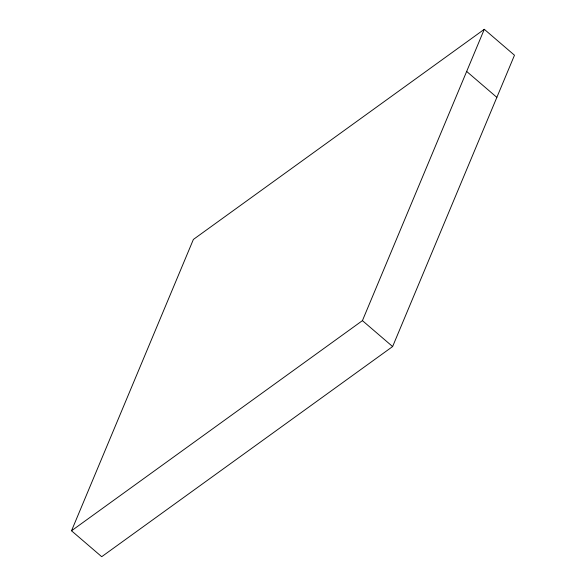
<?xml version="1.0" encoding="UTF-8"?>
<svg xmlns="http://www.w3.org/2000/svg" width="586" height="586" viewBox="0 0 586 586"><rect width="100%" height="100%" fill="white"/><g stroke="black" fill="none" stroke-linecap="round" stroke-linejoin="round"><path stroke-width="0.88" d="M71.514 530.777L193.38 239.447L484.292 29.3L514.486 55.223L392.62 346.553L101.708 556.7L71.514 530.777L362.426 320.63L484.292 29.3M466.668 71.441L496.855 97.371M362.426 320.63L392.62 346.553"/></g></svg>
